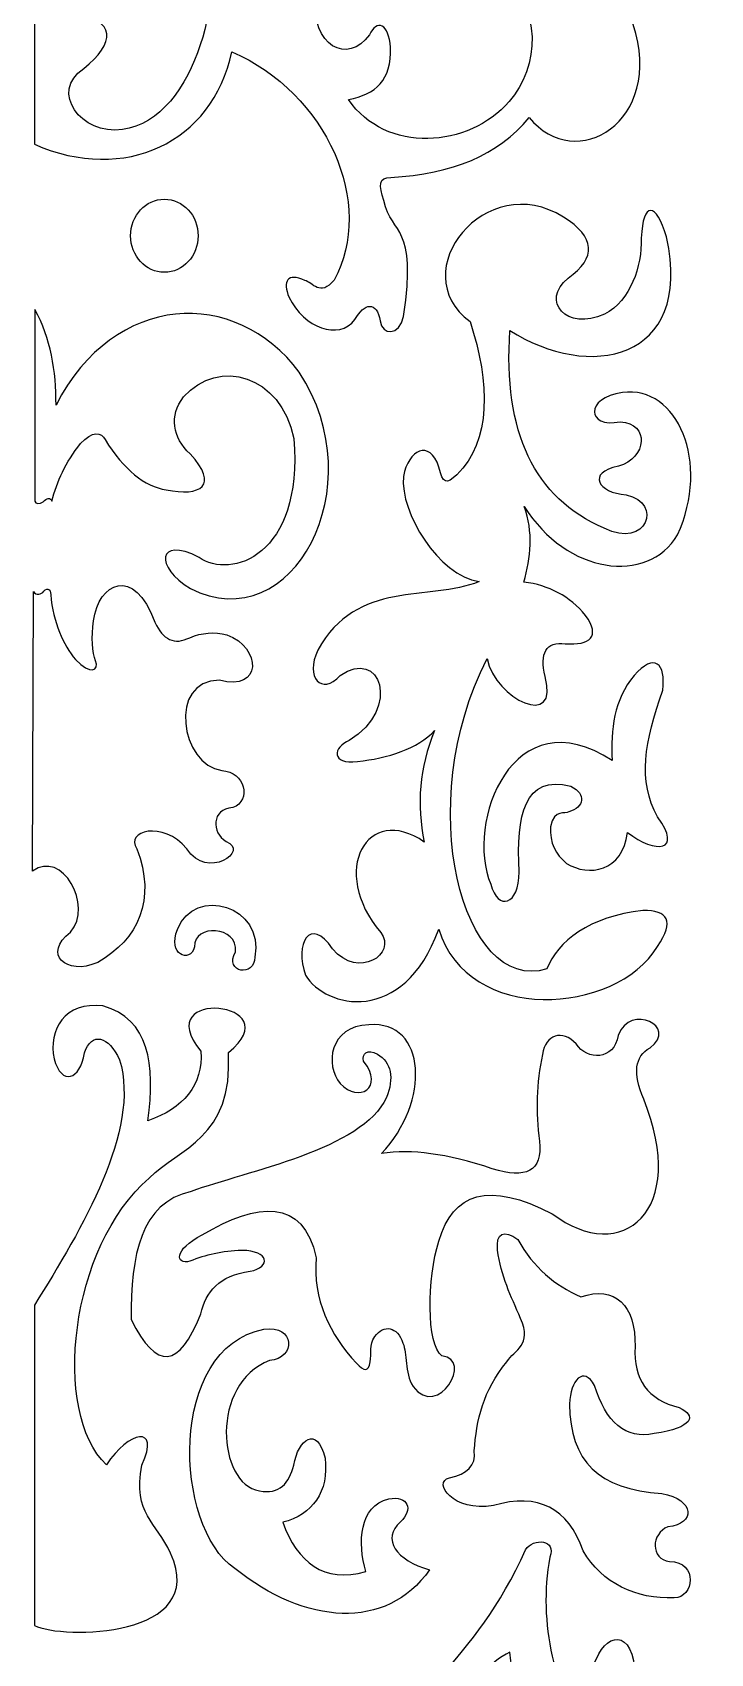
# Model space of a CAD drawing. Header units: centimetres. Extents: x -29 to 29, y -119 to 120.
# Drawn here: x 12.04 to 28.26, y -0.14 to 38.65 of the extents above; entities that cross this region are included whole.
import ezdxf

# ---------------------------------------------------------------- set-up
doc = ezdxf.new("R2010")
doc.units = ezdxf.units.CM
doc.header["$MEASUREMENT"] = 0
doc.layers.add('layer 1', color=7, linetype='Continuous')

msp = doc.modelspace()

# ---------------------------------------------------------------- linework, layer by layer
at = {"layer": 'layer 1', "color": 177}
msp.add_ellipse((15.19854, 33.78414), major_axis=(0, 0.875), ratio=0.92285714, dxfattribs=at)
for points, knots in [([(12.08854, 35.97164), (12.08854, 35.97164), (12.08854, 41.09914), (12.08854, 41.09914), (12.08854, 41.09914), (12.68173, 41.51183), (13.35286, 41.61048), (14.16299, 41.20791), (14.16299, 41.20791), (14.92472, 40.36189), (14.71221, 39.69459), (13.88479, 40.12539), (13.88479, 40.12539), (12.78231, 40.45501), (12.58631, 39.10016), (12.98561, 39.04416), (12.98561, 39.04416), (14.0811, 39.00573), (14.02611, 38.36687), (13.26854, 37.78664), (13.26854, 37.78664), (12.43553, 37.22743), (13.20906, 36.18346), (14.19487, 36.32571), (14.19487, 36.32571), (15.98354, 36.53414), (16.7781, 40.06278), (15.97987, 40.67196), (15.97987, 40.67196), (15.48824, 40.54328), (15.42973, 41.71798), (16.15854, 41.26789), (16.15854, 41.26789), (16.39713, 41.16382), (16.60118, 41.17932), (16.76354, 41.33914), (16.76354, 41.33914), (17.34322, 41.73314), (17.44525, 40.69804), (16.98604, 40.68414), (16.98604, 40.68414), (16.98604, 40.68414), (16.9891, 40.08768), (16.9891, 40.08768), (16.9891, 40.08768), (17.01006, 39.87823), (17.31825, 39.79705), (17.4091, 39.97768), (17.4091, 39.97768), (17.71302, 40.71399), (18.84947, 40.38885), (18.81854, 39.51914), (18.81854, 39.51914), (18.6944, 38.30205), (19.5927, 37.87387), (20.10104, 38.59414), (20.10104, 38.59414), (20.28164, 38.97001), (20.5683, 38.86083), (20.60604, 38.29164), (20.60604, 38.29164), (20.63954, 37.50271), (20.24928, 37.16979), (19.60104, 37.04414), (19.60104, 37.04414), (20.49144, 35.73748), (22.48589, 35.87444), (23.44353, 36.99914), (23.44353, 36.99914), (24.18101, 37.7969), (24.23092, 39.32846), (23.25354, 39.96664), (23.25354, 39.96664), (22.72295, 40.29438), (22.30294, 40.0638), (22.22104, 39.55164), (22.22104, 39.55164), (22.06182, 38.98797), (21.63962, 38.98595), (21.39103, 39.58414), (21.39103, 39.58414), (21.15645, 41.94263), (25.12681, 42.40312), (25.24103, 39.58164), (25.24103, 39.58164), (25.56481, 40.57081), (26.26858, 41.3317), (27.35359, 41.27732), (27.35359, 41.27732), (27.94851, 41.21217), (27.93403, 40.49617), (27.37108, 40.30732), (27.37108, 40.30732), (26.4598, 40.15883), (26.19275, 39.64007), (26.41109, 38.84232), (26.41109, 38.84232), (27.17191, 36.50375), (25.03496, 35.24878), (23.92354, 36.61164), (23.92354, 36.61164), (23.17088, 35.70779), (22.09094, 35.26271), (20.61604, 35.17914), (20.61604, 35.17914), (20.31978, 35.18679), (20.3244, 34.98606), (20.44854, 34.62914), (20.44854, 34.62914), (20.64526, 33.74448), (21.24626, 34.104), (20.92103, 31.84914), (20.92103, 31.84914), (20.8159, 31.38952), (20.40516, 31.38417), (20.35855, 31.74664), (20.35855, 31.74664), (20.28169, 32.22337), (19.97521, 32.18275), (19.75604, 31.77664), (19.75604, 31.77664), (19.37464, 31.27173), (18.53445, 31.57624), (18.18104, 32.31039), (18.18104, 32.31039), (18.02388, 32.70103), (18.13622, 32.90855), (18.55854, 32.71414), (18.55854, 32.71414), (18.74134, 32.6704), (18.91987, 32.30993), (19.26104, 32.72414), (19.26104, 32.72414), (20.24943, 34.52953), (19.09737, 37.20549), (16.80854, 38.18664), (16.80854, 38.18664), (16.35202, 36.00298), (14.24463, 35.03232), (12.08854, 35.97164)], [0, 0, 0, 0, 0.02777778, 0.02777778, 0.02777778, 0.02777778, 0.05555556, 0.05555556, 0.05555556, 0.05555556, 0.08333333, 0.08333333, 0.08333333, 0.08333333, 0.11111111, 0.11111111, 0.11111111, 0.11111111, 0.13888889, 0.13888889, 0.13888889, 0.13888889, 0.16666667, 0.16666667, 0.16666667, 0.16666667, 0.19444444, 0.19444444, 0.19444444, 0.19444444, 0.22222222, 0.22222222, 0.22222222, 0.22222222, 0.25, 0.25, 0.25, 0.25, 0.27777778, 0.27777778, 0.27777778, 0.27777778, 0.30555556, 0.30555556, 0.30555556, 0.30555556, 0.33333333, 0.33333333, 0.33333333, 0.33333333, 0.36111111, 0.36111111, 0.36111111, 0.36111111, 0.38888889, 0.38888889, 0.38888889, 0.38888889, 0.41666667, 0.41666667, 0.41666667, 0.41666667, 0.44444444, 0.44444444, 0.44444444, 0.44444444, 0.47222222, 0.47222222, 0.47222222, 0.47222222, 0.5, 0.5, 0.5, 0.5, 0.52777778, 0.52777778, 0.52777778, 0.52777778, 0.55555556, 0.55555556, 0.55555556, 0.55555556, 0.58333333, 0.58333333, 0.58333333, 0.58333333, 0.61111111, 0.61111111, 0.61111111, 0.61111111, 0.63888889, 0.63888889, 0.63888889, 0.63888889, 0.66666667, 0.66666667, 0.66666667, 0.66666667, 0.69444444, 0.69444444, 0.69444444, 0.69444444, 0.72222222, 0.72222222, 0.72222222, 0.72222222, 0.75, 0.75, 0.75, 0.75, 0.77777778, 0.77777778, 0.77777778, 0.77777778, 0.80555556, 0.80555556, 0.80555556, 0.80555556, 0.83333333, 0.83333333, 0.83333333, 0.83333333, 0.86111111, 0.86111111, 0.86111111, 0.86111111, 0.88888889, 0.88888889, 0.88888889, 0.88888889, 0.91666667, 0.91666667, 0.91666667, 0.91666667, 0.94444444, 0.94444444, 0.94444444, 0.94444444, 1, 1, 1, 1]), ([(19.21992, 16.72089), (19.84293, 15.97866), (20.76486, 16.60442), (20.37487, 17.10855), (20.37487, 17.10855), (19.12385, 18.5859), (20.05578, 20.22397), (21.41485, 19.27605), (21.41485, 19.27605), (21.22995, 20.1668), (21.29478, 21.05546), (21.66104, 21.94164), (21.66104, 21.94164), (21.26887, 21.5182), (20.53098, 21.27796), (19.81854, 21.20414), (19.81854, 21.20414), (19.17577, 21.12155), (19.22944, 21.5491), (19.62104, 21.70414), (19.62104, 21.70414), (20.88418, 22.49933), (20.34849, 23.94338), (19.40604, 23.25914), (19.40604, 23.25914), (18.94828, 22.77298), (18.56204, 23.21711), (18.86604, 23.86664), (18.86604, 23.86664), (19.81197, 25.56974), (21.51974, 25.02156), (22.73103, 25.50914), (22.73103, 25.50914), (21.74929, 25.65537), (20.83303, 27.16135), (20.91603, 28.02414), (20.91603, 28.02414), (21.03416, 28.6653), (21.54307, 28.92647), (21.76353, 28.24664), (21.76353, 28.24664), (21.86169, 27.84475), (21.9393, 27.83047), (22.19353, 28.06664), (22.19353, 28.06664), (23.01831, 28.85828), (22.99512, 30.26681), (22.50853, 31.72914), (22.50853, 31.72914), (20.9002, 32.92648), (22.89165, 35.39088), (24.74604, 34.23164), (24.74604, 34.23164), (25.507, 33.74968), (25.54366, 33.26301), (24.85604, 32.77164), (24.85604, 32.77164), (24.18018, 32.22079), (24.82113, 31.49161), (25.72603, 31.90664), (25.72603, 31.90664), (26.35482, 32.2428), (26.61826, 33.04595), (26.60604, 33.72664), (26.60604, 33.72664), (26.64104, 34.61901), (26.95826, 34.59821), (27.21104, 33.75414), (27.21104, 33.75414), (27.86179, 30.75885), (25.3255, 30.31352), (23.46353, 31.51914), (23.46353, 31.51914), (23.297, 29.08273), (24.04699, 27.50605), (25.71354, 26.78914), (25.71354, 26.78914), (26.73897, 26.27025), (27.14341, 27.39663), (26.24104, 27.58164), (26.24104, 27.58164), (25.57248, 27.63605), (25.28937, 28.11755), (26.05894, 28.26986), (26.05894, 28.26986), (26.74047, 28.46295), (26.80992, 29.29302), (26.10353, 29.33414), (26.10353, 29.33414), (25.29048, 29.16166), (25.24755, 29.91121), (26.15645, 30.03486), (26.15645, 30.03486), (27.47763, 30.20123), (28.26212, 28.36608), (27.47353, 26.62664), (27.47353, 26.62664), (26.75807, 25.41691), (24.8145, 25.6883), (23.80603, 27.30664), (23.80603, 27.30664), (24.02596, 26.69), (23.96229, 26.09026), (23.79603, 25.49664), (23.79603, 25.49664), (24.39747, 25.42424), (24.89341, 25.15361), (25.27197, 24.69935), (25.27197, 24.69935), (25.64002, 24.18819), (25.37898, 23.98461), (24.78698, 24.01935), (24.78698, 24.01935), (24.33079, 24.07546), (24.16567, 23.79667), (24.30228, 23.24039), (24.30228, 23.24039), (24.66768, 21.962), (23.10695, 22.68624), (22.91853, 23.66664), (22.91853, 23.66664), (21.12059, 20.17664), (22.32553, 15.62518), (24.34604, 16.23914), (24.34604, 16.23914), (24.597, 16.8956), (25.36337, 17.49884), (26.64604, 17.63914), (26.64604, 17.63914), (27.23314, 17.6445), (27.41179, 17.39532), (26.99354, 16.77414), (26.99354, 16.77414), (25.97342, 15.12765), (22.46078, 14.90804), (21.76104, 17.18914), (21.76104, 17.18914), (20.91368, 14.86895), (19.04126, 15.29894), (18.57742, 16.08839), (18.57742, 16.08839), (18.29318, 16.83301), (18.69022, 17.52223), (19.21992, 16.72089)], [0, 0, 0, 0, 0.02702703, 0.02702703, 0.02702703, 0.02702703, 0.05405405, 0.05405405, 0.05405405, 0.05405405, 0.08108108, 0.08108108, 0.08108108, 0.08108108, 0.10810811, 0.10810811, 0.10810811, 0.10810811, 0.13513514, 0.13513514, 0.13513514, 0.13513514, 0.16216216, 0.16216216, 0.16216216, 0.16216216, 0.18918919, 0.18918919, 0.18918919, 0.18918919, 0.21621622, 0.21621622, 0.21621622, 0.21621622, 0.24324324, 0.24324324, 0.24324324, 0.24324324, 0.27027027, 0.27027027, 0.27027027, 0.27027027, 0.2972973, 0.2972973, 0.2972973, 0.2972973, 0.32432432, 0.32432432, 0.32432432, 0.32432432, 0.35135135, 0.35135135, 0.35135135, 0.35135135, 0.37837838, 0.37837838, 0.37837838, 0.37837838, 0.40540541, 0.40540541, 0.40540541, 0.40540541, 0.43243243, 0.43243243, 0.43243243, 0.43243243, 0.45945946, 0.45945946, 0.45945946, 0.45945946, 0.48648649, 0.48648649, 0.48648649, 0.48648649, 0.51351351, 0.51351351, 0.51351351, 0.51351351, 0.54054054, 0.54054054, 0.54054054, 0.54054054, 0.56756757, 0.56756757, 0.56756757, 0.56756757, 0.59459459, 0.59459459, 0.59459459, 0.59459459, 0.62162162, 0.62162162, 0.62162162, 0.62162162, 0.64864865, 0.64864865, 0.64864865, 0.64864865, 0.67567568, 0.67567568, 0.67567568, 0.67567568, 0.7027027, 0.7027027, 0.7027027, 0.7027027, 0.72972973, 0.72972973, 0.72972973, 0.72972973, 0.75675676, 0.75675676, 0.75675676, 0.75675676, 0.78378378, 0.78378378, 0.78378378, 0.78378378, 0.81081081, 0.81081081, 0.81081081, 0.81081081, 0.83783784, 0.83783784, 0.83783784, 0.83783784, 0.86486486, 0.86486486, 0.86486486, 0.86486486, 0.89189189, 0.89189189, 0.89189189, 0.89189189, 0.91891892, 0.91891892, 0.91891892, 0.91891892, 0.94594595, 0.94594595, 0.94594595, 0.94594595, 1, 1, 1, 1]), ([(12.10104, 27.43664), (12.10104, 27.43664), (12.10354, 32.01664), (12.10354, 32.01664), (12.10354, 32.01664), (12.47908, 31.32814), (12.61091, 30.55393), (12.60604, 29.73164), (12.60604, 29.73164), (13.99995, 32.44838), (16.89866, 32.5568), (18.42604, 30.51914), (18.42604, 30.51914), (20.22189, 27.77945), (18.26686, 24.10816), (15.82104, 25.34164), (15.82104, 25.34164), (14.96157, 25.84887), (15.02217, 26.6108), (16.02854, 26.08664), (16.02854, 26.08664), (16.78587, 25.55434), (18.51854, 26.11164), (18.29604, 28.92914), (18.29604, 28.92914), (17.9805, 30.45886), (16.50134, 30.86728), (15.65854, 29.93164), (15.65854, 29.93164), (15.3016, 29.47468), (15.4004, 28.9557), (15.81104, 28.56664), (15.81104, 28.56664), (16.52195, 27.80537), (16.05946, 27.53374), (15.24104, 27.70414), (15.24104, 27.70414), (14.72187, 27.78078), (14.23437, 28.18244), (13.77854, 28.90914), (13.77854, 28.90914), (13.69052, 29.08419), (13.48166, 29.12258), (13.19354, 28.81164), (13.19354, 28.81164), (12.83515, 28.36238), (12.62812, 27.9015), (12.50604, 27.43414), (12.50604, 27.43414), (12.47219, 27.52887), (12.38385, 27.50226), (12.29729, 27.41789), (12.29729, 27.41789), (12.21042, 27.35223), (12.11976, 27.3691), (12.10104, 27.43664)], [0, 0, 0, 0, 0.06666667, 0.06666667, 0.06666667, 0.06666667, 0.13333333, 0.13333333, 0.13333333, 0.13333333, 0.2, 0.2, 0.2, 0.2, 0.26666667, 0.26666667, 0.26666667, 0.26666667, 0.33333333, 0.33333333, 0.33333333, 0.33333333, 0.4, 0.4, 0.4, 0.4, 0.46666667, 0.46666667, 0.46666667, 0.46666667, 0.53333333, 0.53333333, 0.53333333, 0.53333333, 0.6, 0.6, 0.6, 0.6, 0.66666667, 0.66666667, 0.66666667, 0.66666667, 0.73333333, 0.73333333, 0.73333333, 0.73333333, 0.8, 0.8, 0.8, 0.8, 0.86666667, 0.86666667, 0.86666667, 0.86666667, 1, 1, 1, 1]), ([(12.04229, 18.57789), (12.75152, 19.1088), (13.50637, 17.75879), (12.95104, 17.11664), (12.95104, 17.11664), (12.27725, 16.61577), (12.84343, 16.05779), (13.60604, 16.39664), (13.60604, 16.39664), (14.58059, 16.95143), (15.00761, 17.89591), (14.53854, 19.11664), (14.53854, 19.11664), (14.24101, 19.54154), (15.1645, 19.8058), (15.73854, 19.11164), (15.73854, 19.11164), (16.2115, 18.35262), (17.264, 19.07067), (16.67354, 19.29164), (16.67354, 19.29164), (16.32901, 19.49251), (16.31451, 20.0723), (16.83354, 20.10164), (16.83354, 20.10164), (17.29489, 20.26625), (17.13035, 20.96785), (16.57104, 20.98664), (16.57104, 20.98664), (15.5913, 21.12009), (15.26813, 23.15122), (16.51604, 23.14914), (16.51604, 23.14914), (17.53744, 22.86382), (17.53482, 23.93247), (16.69104, 24.23414), (16.69104, 24.23414), (16.40135, 24.31458), (16.095, 24.28641), (15.80604, 24.16664), (15.80604, 24.16664), (15.44428, 23.98129), (15.1532, 24.11499), (14.97354, 24.53664), (14.97354, 24.53664), (14.46709, 25.90618), (13.62693, 25.48566), (13.50354, 24.56664), (13.50354, 24.56664), (13.44821, 24.18039), (13.4714, 23.80733), (13.55354, 23.61539), (13.55354, 23.61539), (13.65336, 23.38214), (13.42431, 23.26463), (13.07604, 23.64164), (13.07604, 23.64164), (12.77296, 24.00011), (12.53855, 24.52657), (12.47854, 25.19664), (12.47854, 25.19664), (12.48186, 25.32087), (12.42218, 25.37777), (12.31104, 25.27914), (12.31104, 25.27914), (12.26764, 25.197), (12.12105, 25.16928), (12.06854, 25.27164), (12.06854, 25.27164), (12.06854, 25.27164), (12.04229, 18.57789), (12.04229, 18.57789)], [0, 0, 0, 0, 0.05263158, 0.05263158, 0.05263158, 0.05263158, 0.10526316, 0.10526316, 0.10526316, 0.10526316, 0.15789474, 0.15789474, 0.15789474, 0.15789474, 0.21052632, 0.21052632, 0.21052632, 0.21052632, 0.26315789, 0.26315789, 0.26315789, 0.26315789, 0.31578947, 0.31578947, 0.31578947, 0.31578947, 0.36842105, 0.36842105, 0.36842105, 0.36842105, 0.42105263, 0.42105263, 0.42105263, 0.42105263, 0.47368421, 0.47368421, 0.47368421, 0.47368421, 0.52631579, 0.52631579, 0.52631579, 0.52631579, 0.57894737, 0.57894737, 0.57894737, 0.57894737, 0.63157895, 0.63157895, 0.63157895, 0.63157895, 0.68421053, 0.68421053, 0.68421053, 0.68421053, 0.73684211, 0.73684211, 0.73684211, 0.73684211, 0.78947368, 0.78947368, 0.78947368, 0.78947368, 0.84210526, 0.84210526, 0.84210526, 0.84210526, 0.89473684, 0.89473684, 0.89473684, 0.89473684, 1, 1, 1, 1]), ([(26.27354, 19.50664), (26.16195, 18.56432), (25.34608, 18.43418), (24.81853, 18.76664), (24.81853, 18.76664), (24.55555, 18.97679), (24.40926, 19.25833), (24.43354, 19.64414), (24.43354, 19.64414), (24.52802, 20.09714), (24.78085, 19.92099), (24.87104, 20.00164), (24.87104, 20.00164), (25.23967, 20.10301), (25.30327, 20.42443), (24.92104, 20.61414), (24.92104, 20.61414), (23.80455, 20.90069), (23.61437, 19.91217), (23.68354, 18.56664), (23.68354, 18.56664), (23.68051, 17.75467), (23.18077, 17.62065), (23.00478, 18.26539), (23.00478, 18.26539), (22.37869, 19.73821), (23.53853, 22.77914), (25.90854, 21.22664), (25.90854, 21.22664), (25.88032, 21.96797), (25.94171, 22.68141), (26.43478, 23.26039), (26.43478, 23.26039), (26.91512, 23.81153), (27.20046, 23.55447), (27.11854, 22.90664), (27.11854, 22.90664), (26.68408, 21.66611), (26.51826, 20.74421), (26.99354, 19.87914), (26.99354, 19.87914), (27.60755, 19.04135), (26.94855, 18.98445), (26.27354, 19.50664)], [0, 0, 0, 0, 0.08333333, 0.08333333, 0.08333333, 0.08333333, 0.16666667, 0.16666667, 0.16666667, 0.16666667, 0.25, 0.25, 0.25, 0.25, 0.33333333, 0.33333333, 0.33333333, 0.33333333, 0.41666667, 0.41666667, 0.41666667, 0.41666667, 0.5, 0.5, 0.5, 0.5, 0.58333333, 0.58333333, 0.58333333, 0.58333333, 0.66666667, 0.66666667, 0.66666667, 0.66666667, 0.75, 0.75, 0.75, 0.75, 0.83333333, 0.83333333, 0.83333333, 0.83333333, 1, 1, 1, 1]), ([(15.92104, 16.76664), (15.88275, 17.33169), (16.97553, 17.27196), (16.90104, 16.65164), (16.90104, 16.65164), (16.61403, 16.13673), (17.37001, 16.04205), (17.35854, 16.52164), (17.35854, 16.52164), (17.61273, 17.75253), (15.91834, 18.24727), (15.51104, 17.18414), (15.51104, 17.18414), (15.2641, 16.58745), (15.80738, 16.35841), (15.92104, 16.76664)], [0, 0, 0, 0, 0.2, 0.2, 0.2, 0.2, 0.4, 0.4, 0.4, 0.4, 0.6, 0.6, 0.6, 0.6, 1, 1, 1, 1]), ([(12.09354, 0.52914), (12.09354, 0.52914), (12.08854, 8.19164), (12.08854, 8.19164), (12.08854, 8.19164), (13.23839, 10.04597), (14.62845, 12.35905), (14.12854, 14.06414), (14.12854, 14.06414), (13.86932, 14.63628), (13.45273, 14.74878), (13.28854, 14.22914), (13.28854, 14.22914), (13.18491, 13.5926), (12.73751, 13.42506), (12.56104, 14.09164), (12.56104, 14.09164), (12.41464, 14.77881), (12.81342, 15.46895), (13.72854, 15.35414), (13.72854, 15.35414), (14.83978, 15.04478), (14.98194, 13.96488), (14.80604, 12.60914), (14.80604, 12.60914), (15.64395, 12.89779), (16.12901, 13.46195), (16.07354, 14.27164), (16.07354, 14.27164), (14.80028, 15.81464), (18.2714, 15.46265), (16.72854, 14.24289), (16.72854, 14.24289), (16.85403, 12.17286), (15.54824, 11.96648), (14.83604, 11.23414), (14.83604, 11.23414), (12.93354, 9.60789), (12.49445, 5.6184), (13.81104, 4.37664), (13.81104, 4.37664), (14.33834, 5.17988), (15.12431, 5.35377), (14.65604, 4.36914), (14.65604, 4.36914), (14.44092, 3.17705), (15.01332, 3.02072), (15.34604, 2.25664), (15.34604, 2.25664), (16.28203, 0.21704), (12.74114, 0.19761), (12.09354, 0.52914)], [0, 0, 0, 0, 0.07142857, 0.07142857, 0.07142857, 0.07142857, 0.14285714, 0.14285714, 0.14285714, 0.14285714, 0.21428571, 0.21428571, 0.21428571, 0.21428571, 0.28571429, 0.28571429, 0.28571429, 0.28571429, 0.35714286, 0.35714286, 0.35714286, 0.35714286, 0.42857143, 0.42857143, 0.42857143, 0.42857143, 0.5, 0.5, 0.5, 0.5, 0.57142857, 0.57142857, 0.57142857, 0.57142857, 0.64285714, 0.64285714, 0.64285714, 0.64285714, 0.71428571, 0.71428571, 0.71428571, 0.71428571, 0.78571429, 0.78571429, 0.78571429, 0.78571429, 0.85714286, 0.85714286, 0.85714286, 0.85714286, 1, 1, 1, 1]), ([(14.40354, 7.85164), (14.39579, 9.40193), (14.62589, 10.6413), (15.83604, 10.91414), (15.83604, 10.91414), (17.17975, 11.40581), (19.944, 11.91599), (20.50854, 13.16164), (20.50854, 13.16164), (20.69762, 13.62533), (20.63023, 14.00637), (20.29354, 14.20164), (20.29354, 14.20164), (20.06091, 14.33173), (19.90482, 14.21692), (19.96479, 14.03289), (19.96479, 14.03289), (20.46702, 13.39478), (19.84589, 13.01848), (19.40229, 13.49914), (19.40229, 13.49914), (19.04164, 13.93528), (19.12958, 14.86918), (20.09104, 14.90539), (20.09104, 14.90539), (21.48246, 15.00586), (21.56515, 13.05589), (20.39105, 11.82164), (20.39105, 11.82164), (21.12938, 11.93111), (21.92588, 11.82693), (23.04104, 11.45914), (23.04104, 11.45914), (23.84276, 11.20579), (24.24762, 11.39448), (24.17353, 12.11664), (24.17353, 12.11664), (24.07591, 12.81547), (24.09143, 13.50914), (24.24353, 14.19664), (24.24353, 14.19664), (24.31281, 14.66629), (24.70712, 14.80897), (25.05103, 14.44414), (25.05103, 14.44414), (25.30067, 14.04476), (25.95983, 14.04329), (26.05104, 14.64914), (26.05104, 14.64914), (26.34124, 15.43292), (27.49957, 14.86014), (26.81353, 14.35414), (26.81353, 14.35414), (26.44557, 14.14041), (26.39985, 13.7518), (26.66353, 13.12414), (26.66353, 13.12414), (27.74656, 10.45676), (26.14722, 9.1128), (24.47354, 10.38414), (24.47354, 10.38414), (22.96009, 11.16526), (22.09462, 10.88635), (21.76604, 9.72914), (21.76604, 9.72914), (21.47085, 8.83279), (21.46893, 7.25898), (21.83726, 6.97927), (21.83726, 6.97927), (22.5983, 6.91398), (21.74969, 5.45037), (21.14727, 6.24677), (21.14727, 6.24677), (20.93588, 6.59427), (21.01235, 7.03415), (20.90476, 7.28927), (20.90476, 7.28927), (20.77369, 7.68507), (20.43985, 7.74668), (20.23354, 7.44164), (20.23354, 7.44164), (20.08474, 7.24081), (20.15854, 7.03998), (20.12104, 6.83914), (20.12104, 6.83914), (20.08954, 6.60294), (19.97478, 6.60578), (19.79104, 6.80664), (19.79104, 6.80664), (19.15318, 7.49065), (18.74235, 8.34167), (18.83104, 9.32914), (18.83104, 9.32914), (18.51705, 10.76488), (17.42991, 10.66515), (16.09854, 9.87664), (16.09854, 9.87664), (15.41492, 9.52909), (15.4615, 9.1419), (15.81028, 9.24582), (15.81028, 9.24582), (16.17249, 9.40039), (16.58608, 9.4865), (17.05104, 9.50414), (17.05104, 9.50414), (17.7089, 9.50303), (17.76029, 9.10948), (17.24782, 9.00525), (17.24782, 9.00525), (16.50635, 8.90532), (16.19067, 8.51356), (16.06854, 7.98914), (16.06854, 7.98914), (15.55045, 6.68013), (15.01613, 6.62181), (14.40354, 7.85164)], [0, 0, 0, 0, 0.03333333, 0.03333333, 0.03333333, 0.03333333, 0.06666667, 0.06666667, 0.06666667, 0.06666667, 0.1, 0.1, 0.1, 0.1, 0.13333333, 0.13333333, 0.13333333, 0.13333333, 0.16666667, 0.16666667, 0.16666667, 0.16666667, 0.2, 0.2, 0.2, 0.2, 0.23333333, 0.23333333, 0.23333333, 0.23333333, 0.26666667, 0.26666667, 0.26666667, 0.26666667, 0.3, 0.3, 0.3, 0.3, 0.33333333, 0.33333333, 0.33333333, 0.33333333, 0.36666667, 0.36666667, 0.36666667, 0.36666667, 0.4, 0.4, 0.4, 0.4, 0.43333333, 0.43333333, 0.43333333, 0.43333333, 0.46666667, 0.46666667, 0.46666667, 0.46666667, 0.5, 0.5, 0.5, 0.5, 0.53333333, 0.53333333, 0.53333333, 0.53333333, 0.56666667, 0.56666667, 0.56666667, 0.56666667, 0.6, 0.6, 0.6, 0.6, 0.63333333, 0.63333333, 0.63333333, 0.63333333, 0.66666667, 0.66666667, 0.66666667, 0.66666667, 0.7, 0.7, 0.7, 0.7, 0.73333333, 0.73333333, 0.73333333, 0.73333333, 0.76666667, 0.76666667, 0.76666667, 0.76666667, 0.8, 0.8, 0.8, 0.8, 0.83333333, 0.83333333, 0.83333333, 0.83333333, 0.86666667, 0.86666667, 0.86666667, 0.86666667, 0.9, 0.9, 0.9, 0.9, 0.93333333, 0.93333333, 0.93333333, 0.93333333, 1, 1, 1, 1]), ([(22.61103, 4.70914), (22.65387, 4.3509), (22.44354, 4.15608), (22.01854, 4.06664), (22.01854, 4.06664), (21.5958, 3.95427), (22.1031, 3.23281), (23.07104, 3.40289), (23.07104, 3.40289), (24.13915, 3.70718), (24.85414, 3.34511), (25.21603, 2.31664), (25.21603, 2.31664), (25.66454, 1.54363), (26.48451, 1.1475), (27.39353, 1.19414), (27.39353, 1.19414), (27.86222, 1.17921), (27.97941, 2.05389), (27.27853, 2.06414), (27.27853, 2.06414), (26.81741, 2.11143), (26.83773, 2.73491), (27.24354, 2.89164), (27.24354, 2.89164), (27.9113, 2.95686), (27.89014, 3.54287), (27.0955, 3.6901), (27.0955, 3.6901), (25.59092, 3.78665), (24.89203, 4.45987), (24.89104, 5.82914), (24.89104, 5.82914), (24.9028, 6.4056), (25.22888, 6.74582), (25.48853, 6.27414), (25.48853, 6.27414), (25.75325, 5.40476), (26.23881, 4.96621), (26.91354, 5.12414), (26.91354, 5.12414), (27.84613, 5.25158), (27.93883, 5.55996), (27.51229, 5.74414), (27.51229, 5.74414), (26.76226, 5.92982), (26.40975, 6.41607), (26.45478, 7.20289), (26.45478, 7.20289), (26.48009, 8.19714), (25.97096, 8.67126), (25.15854, 8.39414), (25.15854, 8.39414), (24.53093, 8.67096), (24.03021, 9.09059), (23.64853, 9.76664), (23.64853, 9.76664), (23.31969, 10.01815), (23.12079, 9.91274), (23.16854, 9.50914), (23.16854, 9.50914), (23.2513, 8.89304), (23.48604, 8.41414), (23.71854, 7.87914), (23.71854, 7.87914), (24.00375, 7.2332), (23.57274, 7.12903), (23.38854, 6.83914), (23.38854, 6.83914), (22.82227, 6.15519), (22.66008, 5.43696), (22.61103, 4.70914)], [0, 0, 0, 0, 0.05263158, 0.05263158, 0.05263158, 0.05263158, 0.10526316, 0.10526316, 0.10526316, 0.10526316, 0.15789474, 0.15789474, 0.15789474, 0.15789474, 0.21052632, 0.21052632, 0.21052632, 0.21052632, 0.26315789, 0.26315789, 0.26315789, 0.26315789, 0.31578947, 0.31578947, 0.31578947, 0.31578947, 0.36842105, 0.36842105, 0.36842105, 0.36842105, 0.42105263, 0.42105263, 0.42105263, 0.42105263, 0.47368421, 0.47368421, 0.47368421, 0.47368421, 0.52631579, 0.52631579, 0.52631579, 0.52631579, 0.57894737, 0.57894737, 0.57894737, 0.57894737, 0.63157895, 0.63157895, 0.63157895, 0.63157895, 0.68421053, 0.68421053, 0.68421053, 0.68421053, 0.73684211, 0.73684211, 0.73684211, 0.73684211, 0.78947368, 0.78947368, 0.78947368, 0.78947368, 0.84210526, 0.84210526, 0.84210526, 0.84210526, 0.89473684, 0.89473684, 0.89473684, 0.89473684, 1, 1, 1, 1]), ([(21.54103, 1.86164), (20.73994, 2.08579), (20.38485, 2.60197), (20.84354, 3.00914), (20.84354, 3.00914), (21.16166, 3.29859), (21.02907, 3.65489), (20.56468, 3.55858), (20.56468, 3.55858), (19.85187, 3.38313), (19.82127, 2.51547), (20.01468, 1.81858), (20.01468, 1.81858), (19.01415, 1.53279), (18.37728, 2.03925), (18.02854, 3.00164), (18.02854, 3.00164), (18.73994, 3.17193), (19.13949, 3.73345), (19.04104, 4.53664), (19.04104, 4.53664), (18.84577, 5.3347), (18.4035, 4.98831), (18.29104, 4.36664), (18.29104, 4.36664), (18.18702, 3.9312), (17.94976, 3.65629), (17.47104, 3.75164), (17.47104, 3.75164), (16.46253, 3.91978), (16.28662, 6.31442), (17.71104, 6.86914), (17.71104, 6.86914), (18.34832, 6.92095), (18.3361, 7.73244), (17.57604, 7.61664), (17.57604, 7.61664), (15.27418, 7.17989), (15.41331, 2.88618), (16.88104, 1.89664), (16.88104, 1.89664), (18.56277, 0.54426), (20.50163, 0.38894), (21.54103, 1.86164)], [0, 0, 0, 0, 0.08333333, 0.08333333, 0.08333333, 0.08333333, 0.16666667, 0.16666667, 0.16666667, 0.16666667, 0.25, 0.25, 0.25, 0.25, 0.33333333, 0.33333333, 0.33333333, 0.33333333, 0.41666667, 0.41666667, 0.41666667, 0.41666667, 0.5, 0.5, 0.5, 0.5, 0.58333333, 0.58333333, 0.58333333, 0.58333333, 0.66666667, 0.66666667, 0.66666667, 0.66666667, 0.75, 0.75, 0.75, 0.75, 0.83333333, 0.83333333, 0.83333333, 0.83333333, 1, 1, 1, 1]), ([(24.41603, 2.16664), (24.59456, 2.58691), (24.02111, 2.63678), (23.83854, 2.34164), (23.83854, 2.34164), (22.60558, -0.38701), (20.95318, -1.15542), (19.90854, -3.35336), (19.90854, -3.35336), (19.00356, -5.07729), (18.74437, -8.50431), (21.05604, -10.31336), (21.05604, -10.31336), (21.67191, -10.92123), (22.14983, -10.80122), (22.48978, -9.95336), (22.48978, -9.95336), (22.75122, -9.06619), (22.61745, -8.45975), (22.06603, -8.56586), (22.06603, -8.56586), (21.28746, -9.00063), (20.954, -8.0424), (21.55353, -7.28336), (21.55353, -7.28336), (22.03649, -6.60425), (21.37929, -6.05629), (20.92853, -6.78836), (20.92853, -6.78836), (20.72571, -7.24864), (20.52391, -7.25946), (20.32354, -6.61336), (20.32354, -6.61336), (20.15031, -6.06255), (20.0901, -5.4905), (20.12354, -4.90086), (20.12354, -4.90086), (20.1654, -4.54086), (20.27208, -4.43586), (20.44354, -4.58586), (20.44354, -4.58586), (20.73053, -4.95454), (21.32211, -5.03725), (21.44103, -4.49086), (21.44103, -4.49086), (21.37387, -3.63339), (21.62251, -3.24196), (22.25478, -3.03211), (22.25478, -3.03211), (23.01399, -2.70782), (23.17358, -1.83111), (22.51603, -1.34336), (22.51603, -1.34336), (22.52081, -0.87735), (22.96294, -0.34928), (23.46353, -0.10586), (23.46353, -0.10586), (23.59874, -2.35254), (26.19446, -3.10391), (26.45104, -0.97586), (26.45104, -0.97586), (26.52398, 0.48181), (25.80297, 0.4058), (25.53353, -0.27086), (25.53353, -0.27086), (25.11841, -1.05977), (24.64089, -0.93453), (24.47354, -0.20586), (24.47354, -0.20586), (24.3029, 0.57672), (24.27396, 1.36702), (24.41603, 2.16664)], [0, 0, 0, 0, 0.05263158, 0.05263158, 0.05263158, 0.05263158, 0.10526316, 0.10526316, 0.10526316, 0.10526316, 0.15789474, 0.15789474, 0.15789474, 0.15789474, 0.21052632, 0.21052632, 0.21052632, 0.21052632, 0.26315789, 0.26315789, 0.26315789, 0.26315789, 0.31578947, 0.31578947, 0.31578947, 0.31578947, 0.36842105, 0.36842105, 0.36842105, 0.36842105, 0.42105263, 0.42105263, 0.42105263, 0.42105263, 0.47368421, 0.47368421, 0.47368421, 0.47368421, 0.52631579, 0.52631579, 0.52631579, 0.52631579, 0.57894737, 0.57894737, 0.57894737, 0.57894737, 0.63157895, 0.63157895, 0.63157895, 0.63157895, 0.68421053, 0.68421053, 0.68421053, 0.68421053, 0.73684211, 0.73684211, 0.73684211, 0.73684211, 0.78947368, 0.78947368, 0.78947368, 0.78947368, 0.84210526, 0.84210526, 0.84210526, 0.84210526, 0.89473684, 0.89473684, 0.89473684, 0.89473684, 1, 1, 1, 1])]:
    msp.add_open_spline(points, degree=3, knots=knots, dxfattribs=at)

doc.saveas('drawing.dxf')
